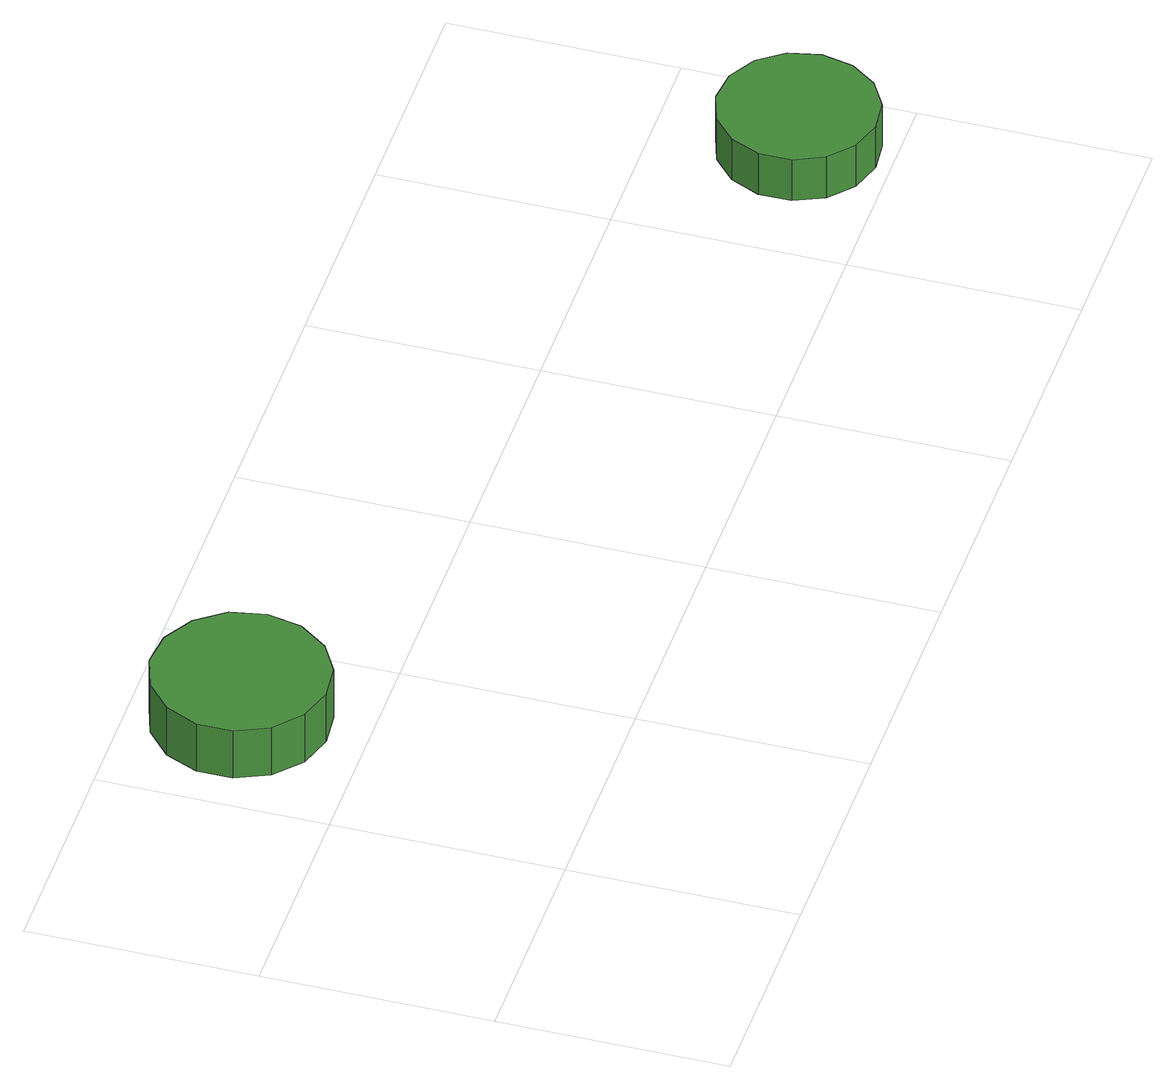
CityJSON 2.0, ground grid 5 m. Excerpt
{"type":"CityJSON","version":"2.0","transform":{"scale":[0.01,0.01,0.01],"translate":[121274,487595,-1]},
"CityObjects":{
"tree1":{"type":"SolitaryVegetationObject","attributes":{"function":"something"},"geometry":[{"type":"MultiSurface","lod":"1","boundaries":[[[0,1,2,3,4,5,6,7,8,9,10,11,12,13,14]],[[15,16,17,18,19,20,21,22,23,24,25,26,27,28,29]],[[0,29,28,1]],[[1,28,27,2]],[[2,27,26,3]],[[3,26,25,4]],[[4,25,24,5]],[[5,24,23,6]],[[6,23,22,7]],[[7,22,21,8]],[[8,21,20,9]],[[9,20,19,10]],[[10,19,18,11]],[[11,18,17,12]],[[12,17,16,13]],[[13,16,15,14]],[[14,15,29,0]]]}]},
"tree2":{"type":"SolitaryVegetationObject","attributes":{"function":"something"},"geometry":[{"type":"MultiSurface","lod":"1","boundaries":[[[30,31,32,33,34,35,36,37,38,39,40,41,42,43,44]],[[45,46,47,48,49,50,51,52,53,54,55,56,57,58,59]],[[30,59,58,31]],[[31,58,57,32]],[[32,57,56,33]],[[33,56,55,34]],[[34,55,54,35]],[[35,54,53,36]],[[36,53,52,37]],[[37,52,51,38]],[[38,51,50,39]],[[39,50,49,40]],[[40,49,48,41]],[[41,48,47,42]],[[42,47,46,43]],[[43,46,45,44]],[[44,45,59,30]]]}]}
},
"vertices":[
[461,770,188],[445,847,188],[398,910,188],[330,950,188],[252,958,188],[178,934,188],[119,881,188],[87,809,188],[87,731,188],[119,659,188],[178,606,188],[252,582,188],[330,590,188],[398,629,188],[445,693,188],[445,693,63],[398,629,63],[330,590,63],[252,582,63],[178,606,63],[119,659,63],[87,731,63],[87,809,63],[119,881,63],[178,934,63],[252,958,63],[330,950,63],[398,910,63],[445,847,63],[461,770,63],
[2495,200,176],[2480,269,176],[2439,326,176],[2377,362,176],[2307,369,176],[2239,347,176],[2187,300,176],[2158,235,176],[2158,164,176],[2187,99,176],[2239,52,176],[2307,30,176],[2377,37,176],[2439,73,176],[2480,130,176],[2480,130,68],[2439,73,68],[2377,37,68],[2307,30,68],[2239,52,68],[2187,99,68],[2158,164,68],[2158,235,68],[2187,300,68],[2239,347,68],[2307,369,68],[2377,362,68],[2439,326,68],[2480,269,68],[2495,200,68]
]}
